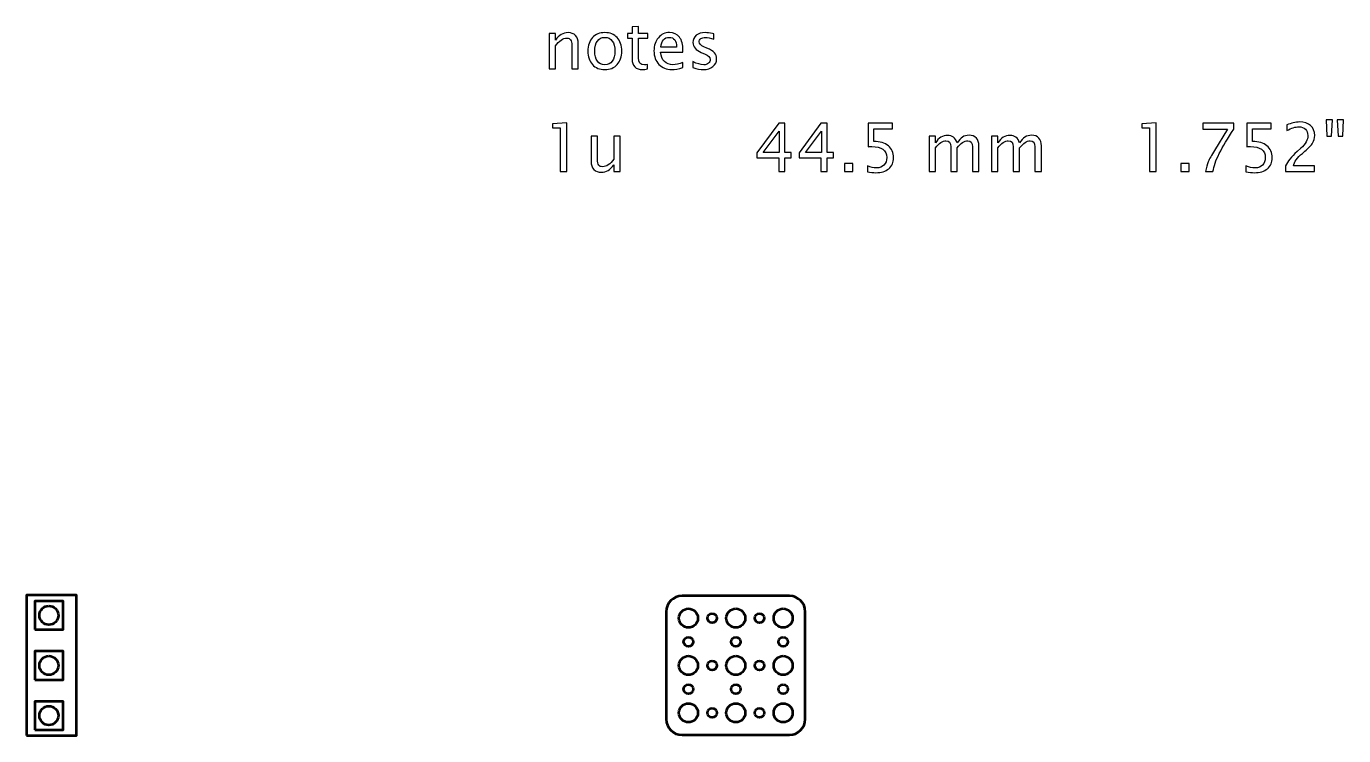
# Model space of a CAD drawing. Header units: centimetres. Extents: x -60 to 64, y -83 to 107.
# Drawn here: x 22.54 to 64.24, y 51.78 to 74.24 of the extents above; entities that cross this region are included whole.
import ezdxf

# ---------------------------------------------------------------- set-up
doc = ezdxf.new("R2010")
doc.units = ezdxf.units.CM
doc.header["$MEASUREMENT"] = 0
doc.layers.add('Layer 1', color=7, linetype='Continuous')

msp = doc.modelspace()

# ---------------------------------------------------------------- linework, layer by layer
at = {"layer": 'Layer 1', "lineweight": 53}
for points in [[(22.54247, 51.7775), (24.12997, 51.7775), (24.12997, 56.2225), (22.54247, 56.2225), (22.54247, 51.7775)], [(22.806, 55.1375), (23.706, 55.1375), (23.706, 56.0375), (22.806, 56.0375), (22.806, 55.1375)], [(22.806, 53.55), (23.706, 53.55), (23.706, 54.45), (22.806, 54.45), (22.806, 53.55)], [(22.806, 51.9625), (23.706, 51.9625), (23.706, 52.8625), (22.806, 52.8625), (22.806, 51.9625)]]:
    msp.add_lwpolyline(points, close=True, dxfattribs=at)
for centre, major_axis in [((23.256, 55.5875), (0, 0.3)), ((43.50001, 55.49999), (0, 0.30001)), ((44.25, 55.5), (0, 0.15)), ((45.00001, 55.49999), (0, 0.30001)), ((45.75, 55.5), (0, 0.15)), ((46.50001, 55.49999), (0, 0.30001)), ((43.5, 54.75), (0, 0.15)), ((45, 54.75), (0, 0.15)), ((46.5, 54.75), (0, 0.15)), ((23.256, 54), (0, 0.3)), ((43.50001, 53.99999), (0, 0.30001)), ((45.00001, 53.99999), (0, 0.30001)), ((46.50001, 53.99999), (0, 0.30001)), ((44.25, 54), (0, 0.15)), ((45.75, 54), (0, 0.15)), ((43.5, 53.25), (0, 0.15)), ((45, 53.25), (0, 0.15)), ((46.5, 53.25), (0, 0.15)), ((23.256, 52.4125), (0, 0.3)), ((43.50001, 52.49999), (0, 0.30001)), ((44.25, 52.5), (0, 0.15)), ((45.00001, 52.49999), (0, 0.30001)), ((45.75, 52.5), (0, 0.15)), ((46.50001, 52.49999), (0, 0.30001))]:
    msp.add_ellipse(centre, major_axis=major_axis, ratio=1, dxfattribs=at)
at = {"layer": 'Layer 1'}
for points, knots in [([(42.20988, 72.89361), (42.14709, 72.87633), (42.09241, 72.86786), (42.04619, 72.86786), (42.04619, 72.86786), (41.94248, 72.86786), (41.86169, 72.89749), (41.80383, 72.95676), (41.80383, 72.95676), (41.74562, 73.01603), (41.7167, 73.09822), (41.7167, 73.2037), (41.7167, 73.2037), (41.7167, 73.2037), (41.7167, 73.86269), (41.7167, 73.86269), (41.7167, 73.86269), (41.7167, 73.86269), (41.57629, 73.86269), (41.57629, 73.86269), (41.57629, 73.86269), (41.57629, 73.86269), (41.57629, 74.0151), (41.57629, 74.0151), (41.57629, 74.0151), (41.57629, 74.0151), (41.7167, 74.0151), (41.7167, 74.0151), (41.7167, 74.0151), (41.7167, 74.0151), (41.7167, 74.21794), (41.7167, 74.21794), (41.7167, 74.21794), (41.7167, 74.21794), (41.9199, 74.23735), (41.9199, 74.23735), (41.9199, 74.23735), (41.9199, 74.23735), (41.9199, 74.0151), (41.9199, 74.0151), (41.9199, 74.0151), (41.9199, 74.0151), (42.21411, 74.0151), (42.21411, 74.0151), (42.21411, 74.0151), (42.21411, 74.0151), (42.21411, 73.86269), (42.21411, 73.86269), (42.21411, 73.86269), (42.21411, 73.86269), (41.9199, 73.86269), (41.9199, 73.86269), (41.9199, 73.86269), (41.9199, 73.86269), (41.9199, 73.24039), (41.9199, 73.24039), (41.9199, 73.24039), (41.9199, 73.09364), (41.98375, 73.02026), (42.1111, 73.02026), (42.1111, 73.02026), (42.13827, 73.02026), (42.17108, 73.02485), (42.20988, 73.03367), (42.20988, 73.03367), (42.20988, 73.03367), (42.20988, 72.89361), (42.20988, 72.89361)], [0, 0, 0, 0, 0.05555556, 0.05555556, 0.05555556, 0.05555556, 0.11111111, 0.11111111, 0.11111111, 0.11111111, 0.16666667, 0.16666667, 0.16666667, 0.16666667, 0.22222222, 0.22222222, 0.22222222, 0.22222222, 0.27777778, 0.27777778, 0.27777778, 0.27777778, 0.33333333, 0.33333333, 0.33333333, 0.33333333, 0.38888889, 0.38888889, 0.38888889, 0.38888889, 0.44444444, 0.44444444, 0.44444444, 0.44444444, 0.5, 0.5, 0.5, 0.5, 0.55555556, 0.55555556, 0.55555556, 0.55555556, 0.61111111, 0.61111111, 0.61111111, 0.61111111, 0.66666667, 0.66666667, 0.66666667, 0.66666667, 0.72222222, 0.72222222, 0.72222222, 0.72222222, 0.77777778, 0.77777778, 0.77777778, 0.77777778, 0.83333333, 0.83333333, 0.83333333, 0.83333333, 0.88888889, 0.88888889, 0.88888889, 0.88888889, 1, 1, 1, 1]), ([(39.09414, 72.89326), (39.09414, 72.89326), (39.09414, 74.0151), (39.09414, 74.0151), (39.09414, 74.0151), (39.09414, 74.0151), (39.29734, 74.0151), (39.29734, 74.0151), (39.29734, 74.0151), (39.29734, 74.0151), (39.29734, 73.80308), (39.29734, 73.80308), (39.29734, 73.80308), (39.40494, 73.96006), (39.53688, 74.03838), (39.69281, 74.03838), (39.69281, 74.03838), (39.79088, 74.03838), (39.86884, 74.00769), (39.92634, 73.94595), (39.92634, 73.94595), (39.98385, 73.88457), (40.01278, 73.80166), (40.01278, 73.69795), (40.01278, 73.69795), (40.01278, 73.69795), (40.01278, 72.89326), (40.01278, 72.89326), (40.01278, 72.89326), (40.01278, 72.89326), (39.80957, 72.89326), (39.80957, 72.89326), (39.80957, 72.89326), (39.80957, 72.89326), (39.80957, 73.63163), (39.80957, 73.63163), (39.80957, 73.63163), (39.80957, 73.71488), (39.79723, 73.77415), (39.77289, 73.80943), (39.77289, 73.80943), (39.74819, 73.84506), (39.70762, 73.86269), (39.65082, 73.86269), (39.65082, 73.86269), (39.52594, 73.86269), (39.40811, 73.7812), (39.29734, 73.61822), (39.29734, 73.61822), (39.29734, 73.61822), (39.29734, 72.89326), (39.29734, 72.89326), (39.29734, 72.89326), (39.29734, 72.89326), (39.09414, 72.89326), (39.09414, 72.89326)], [0, 0, 0, 0, 0.06666667, 0.06666667, 0.06666667, 0.06666667, 0.13333333, 0.13333333, 0.13333333, 0.13333333, 0.2, 0.2, 0.2, 0.2, 0.26666667, 0.26666667, 0.26666667, 0.26666667, 0.33333333, 0.33333333, 0.33333333, 0.33333333, 0.4, 0.4, 0.4, 0.4, 0.46666667, 0.46666667, 0.46666667, 0.46666667, 0.53333333, 0.53333333, 0.53333333, 0.53333333, 0.6, 0.6, 0.6, 0.6, 0.66666667, 0.66666667, 0.66666667, 0.66666667, 0.73333333, 0.73333333, 0.73333333, 0.73333333, 0.8, 0.8, 0.8, 0.8, 0.86666667, 0.86666667, 0.86666667, 0.86666667, 1, 1, 1, 1]), ([(40.85451, 72.86786), (40.68976, 72.86786), (40.55923, 72.92042), (40.46328, 73.02555), (40.46328, 73.02555), (40.36697, 73.13068), (40.31899, 73.27356), (40.31899, 73.45382), (40.31899, 73.45382), (40.31899, 73.63374), (40.36697, 73.77626), (40.46328, 73.88104), (40.46328, 73.88104), (40.55923, 73.98581), (40.68976, 74.03838), (40.85451, 74.03838), (40.85451, 74.03838), (41.01926, 74.03838), (41.14978, 73.98581), (41.24574, 73.88104), (41.24574, 73.88104), (41.34205, 73.77626), (41.39003, 73.63374), (41.39003, 73.45382), (41.39003, 73.45382), (41.39003, 73.27356), (41.34205, 73.13068), (41.24574, 73.02555), (41.24574, 73.02555), (41.14978, 72.92042), (41.01926, 72.86786), (40.85451, 72.86786)], [0, 0, 0, 0, 0.11111111, 0.11111111, 0.11111111, 0.11111111, 0.22222222, 0.22222222, 0.22222222, 0.22222222, 0.33333333, 0.33333333, 0.33333333, 0.33333333, 0.44444444, 0.44444444, 0.44444444, 0.44444444, 0.55555556, 0.55555556, 0.55555556, 0.55555556, 0.66666667, 0.66666667, 0.66666667, 0.66666667, 0.77777778, 0.77777778, 0.77777778, 0.77777778, 1, 1, 1, 1]), ([(40.85415, 73.02026), (40.9547, 73.02026), (41.03301, 73.05801), (41.08875, 73.13385), (41.08875, 73.13385), (41.14414, 73.20935), (41.17201, 73.31624), (41.17201, 73.45382), (41.17201, 73.45382), (41.17201, 73.59106), (41.14414, 73.69759), (41.08875, 73.77309), (41.08875, 73.77309), (41.03301, 73.84823), (40.9547, 73.88598), (40.85415, 73.88598), (40.85415, 73.88598), (40.75326, 73.88598), (40.67494, 73.84823), (40.61991, 73.77309), (40.61991, 73.77309), (40.56452, 73.69759), (40.53701, 73.59106), (40.53701, 73.45382), (40.53701, 73.45382), (40.53701, 73.31624), (40.56452, 73.20935), (40.61991, 73.13385), (40.61991, 73.13385), (40.67494, 73.05801), (40.75326, 73.02026), (40.85415, 73.02026)], [0, 0, 0, 0, 0.11111111, 0.11111111, 0.11111111, 0.11111111, 0.22222222, 0.22222222, 0.22222222, 0.22222222, 0.33333333, 0.33333333, 0.33333333, 0.33333333, 0.44444444, 0.44444444, 0.44444444, 0.44444444, 0.55555556, 0.55555556, 0.55555556, 0.55555556, 0.66666667, 0.66666667, 0.66666667, 0.66666667, 0.77777778, 0.77777778, 0.77777778, 0.77777778, 1, 1, 1, 1]), ([(43.32324, 72.92924), (43.18672, 72.88832), (43.06995, 72.86786), (42.97258, 72.86786), (42.97258, 72.86786), (42.80642, 72.86786), (42.67131, 72.92289), (42.56724, 73.03261), (42.56724, 73.03261), (42.46317, 73.14232), (42.41096, 73.28449), (42.41096, 73.45947), (42.41096, 73.45947), (42.41096, 73.62916), (42.45682, 73.7685), (42.5489, 73.87751), (42.5489, 73.87751), (42.64097, 73.98617), (42.7588, 74.0405), (42.90238, 74.0405), (42.90238, 74.0405), (43.0382, 74.0405), (43.14333, 73.99216), (43.21741, 73.8955), (43.21741, 73.8955), (43.29149, 73.79884), (43.32854, 73.66196), (43.32854, 73.48452), (43.32854, 73.48452), (43.32854, 73.48452), (43.32748, 73.42243), (43.32748, 73.42243), (43.32748, 73.42243), (43.32748, 73.42243), (42.61839, 73.42243), (42.61839, 73.42243), (42.61839, 73.42243), (42.64803, 73.15432), (42.77891, 73.02026), (43.01068, 73.02026), (43.01068, 73.02026), (43.0957, 73.02026), (43.19977, 73.04425), (43.32324, 73.09223), (43.32324, 73.09223), (43.32324, 73.09223), (43.32324, 72.92924), (43.32324, 72.92924)], [0, 0, 0, 0, 0.07692308, 0.07692308, 0.07692308, 0.07692308, 0.15384615, 0.15384615, 0.15384615, 0.15384615, 0.23076923, 0.23076923, 0.23076923, 0.23076923, 0.30769231, 0.30769231, 0.30769231, 0.30769231, 0.38461538, 0.38461538, 0.38461538, 0.38461538, 0.46153846, 0.46153846, 0.46153846, 0.46153846, 0.53846154, 0.53846154, 0.53846154, 0.53846154, 0.61538462, 0.61538462, 0.61538462, 0.61538462, 0.69230769, 0.69230769, 0.69230769, 0.69230769, 0.76923077, 0.76923077, 0.76923077, 0.76923077, 0.84615385, 0.84615385, 0.84615385, 0.84615385, 1, 1, 1, 1]), ([(42.62898, 73.57483), (42.62898, 73.57483), (43.12428, 73.57483), (43.12428, 73.57483), (43.12428, 73.57483), (43.12428, 73.78367), (43.04631, 73.88809), (42.89074, 73.88809), (42.89074, 73.88809), (42.73411, 73.88809), (42.64697, 73.78367), (42.62898, 73.57483)], [0, 0, 0, 0, 0.25, 0.25, 0.25, 0.25, 0.5, 0.5, 0.5, 0.5, 1, 1, 1, 1]), ([(43.63898, 72.93348), (43.63898, 72.93348), (43.63898, 73.11974), (43.63898, 73.11974), (43.63898, 73.11974), (43.77198, 73.05342), (43.88734, 73.02026), (43.98576, 73.02026), (43.98576, 73.02026), (44.04433, 73.02026), (44.09301, 73.03614), (44.13146, 73.06789), (44.13146, 73.06789), (44.16991, 73.09928), (44.18932, 73.13879), (44.18932, 73.18642), (44.18932, 73.18642), (44.18932, 73.25592), (44.13534, 73.31342), (44.02739, 73.35893), (44.02739, 73.35893), (44.02739, 73.35893), (43.90851, 73.40937), (43.90851, 73.40937), (43.90851, 73.40937), (43.73318, 73.48205), (43.64533, 73.58717), (43.64533, 73.7237), (43.64533, 73.7237), (43.64533, 73.82142), (43.67991, 73.89833), (43.74905, 73.95442), (43.74905, 73.95442), (43.81819, 74.01051), (43.91309, 74.03838), (44.03339, 74.03838), (44.03339, 74.03838), (44.09583, 74.03838), (44.17344, 74.02991), (44.26552, 74.01263), (44.26552, 74.01263), (44.26552, 74.01263), (44.30785, 74.00451), (44.30785, 74.00451), (44.30785, 74.00451), (44.30785, 74.00451), (44.30785, 73.83518), (44.30785, 73.83518), (44.30785, 73.83518), (44.19461, 73.86904), (44.1043, 73.88598), (44.03692, 73.88598), (44.03692, 73.88598), (43.97765, 73.88598), (43.93073, 73.87293), (43.8951, 73.84717), (43.8951, 73.84717), (43.85982, 73.82142), (43.84218, 73.78685), (43.84218, 73.74346), (43.84218, 73.74346), (43.84218, 73.68243), (43.89157, 73.63057), (43.9907, 73.58859), (43.9907, 73.58859), (43.9907, 73.58859), (44.08842, 73.54731), (44.08842, 73.54731), (44.08842, 73.54731), (44.1992, 73.50074), (44.27751, 73.45136), (44.32337, 73.3995), (44.32337, 73.3995), (44.36959, 73.34764), (44.39252, 73.28273), (44.39252, 73.20512), (44.39252, 73.20512), (44.39252, 73.10669), (44.35371, 73.0259), (44.27575, 72.96276), (44.27575, 72.96276), (44.19814, 72.89961), (44.09865, 72.86786), (43.97765, 72.86786), (43.97765, 72.86786), (43.88452, 72.86786), (43.77198, 72.88973), (43.63898, 72.93348)], [0, 0, 0, 0, 0.04347826, 0.04347826, 0.04347826, 0.04347826, 0.08695652, 0.08695652, 0.08695652, 0.08695652, 0.13043478, 0.13043478, 0.13043478, 0.13043478, 0.17391304, 0.17391304, 0.17391304, 0.17391304, 0.2173913, 0.2173913, 0.2173913, 0.2173913, 0.26086957, 0.26086957, 0.26086957, 0.26086957, 0.30434783, 0.30434783, 0.30434783, 0.30434783, 0.34782609, 0.34782609, 0.34782609, 0.34782609, 0.39130435, 0.39130435, 0.39130435, 0.39130435, 0.43478261, 0.43478261, 0.43478261, 0.43478261, 0.47826087, 0.47826087, 0.47826087, 0.47826087, 0.52173913, 0.52173913, 0.52173913, 0.52173913, 0.56521739, 0.56521739, 0.56521739, 0.56521739, 0.60869565, 0.60869565, 0.60869565, 0.60869565, 0.65217391, 0.65217391, 0.65217391, 0.65217391, 0.69565217, 0.69565217, 0.69565217, 0.69565217, 0.73913043, 0.73913043, 0.73913043, 0.73913043, 0.7826087, 0.7826087, 0.7826087, 0.7826087, 0.82608696, 0.82608696, 0.82608696, 0.82608696, 0.86956522, 0.86956522, 0.86956522, 0.86956522, 0.91304348, 0.91304348, 0.91304348, 0.91304348, 1, 1, 1, 1]), ([(39.44551, 69.64065), (39.44551, 69.64065), (39.44551, 71.0186), (39.44551, 71.0186), (39.44551, 71.0186), (39.44551, 71.0186), (39.20209, 71.0186), (39.20209, 71.0186), (39.20209, 71.0186), (39.20209, 71.0186), (39.20209, 71.1456), (39.20209, 71.1456), (39.20209, 71.1456), (39.20209, 71.1456), (39.64871, 71.1837), (39.64871, 71.1837), (39.64871, 71.1837), (39.64871, 71.1837), (39.64871, 69.64065), (39.64871, 69.64065), (39.64871, 69.64065), (39.64871, 69.64065), (39.44551, 69.64065), (39.44551, 69.64065)], [0, 0, 0, 0, 0.14285714, 0.14285714, 0.14285714, 0.14285714, 0.28571429, 0.28571429, 0.28571429, 0.28571429, 0.42857143, 0.42857143, 0.42857143, 0.42857143, 0.57142857, 0.57142857, 0.57142857, 0.57142857, 0.71428571, 0.71428571, 0.71428571, 0.71428571, 1, 1, 1, 1]), ([(46.35853, 69.64065), (46.35853, 69.64065), (46.35853, 70.07457), (46.35853, 70.07457), (46.35853, 70.07457), (46.35853, 70.07457), (45.6685, 70.07457), (45.6685, 70.07457), (45.6685, 70.07457), (45.6685, 70.07457), (45.6685, 70.22908), (45.6685, 70.22908), (45.6685, 70.22908), (45.6685, 70.22908), (46.35853, 71.171), (46.35853, 71.171), (46.35853, 71.171), (46.35853, 71.171), (46.54903, 71.171), (46.54903, 71.171), (46.54903, 71.171), (46.54903, 71.171), (46.54903, 70.24178), (46.54903, 70.24178), (46.54903, 70.24178), (46.54903, 70.24178), (46.75435, 70.24178), (46.75435, 70.24178), (46.75435, 70.24178), (46.75435, 70.24178), (46.75435, 70.07457), (46.75435, 70.07457), (46.75435, 70.07457), (46.75435, 70.07457), (46.54903, 70.07457), (46.54903, 70.07457), (46.54903, 70.07457), (46.54903, 70.07457), (46.54903, 69.64065), (46.54903, 69.64065), (46.54903, 69.64065), (46.54903, 69.64065), (46.35853, 69.64065), (46.35853, 69.64065)], [0, 0, 0, 0, 0.08333333, 0.08333333, 0.08333333, 0.08333333, 0.16666667, 0.16666667, 0.16666667, 0.16666667, 0.25, 0.25, 0.25, 0.25, 0.33333333, 0.33333333, 0.33333333, 0.33333333, 0.41666667, 0.41666667, 0.41666667, 0.41666667, 0.5, 0.5, 0.5, 0.5, 0.58333333, 0.58333333, 0.58333333, 0.58333333, 0.66666667, 0.66666667, 0.66666667, 0.66666667, 0.75, 0.75, 0.75, 0.75, 0.83333333, 0.83333333, 0.83333333, 0.83333333, 1, 1, 1, 1]), ([(45.86923, 70.24178), (45.86923, 70.24178), (46.37123, 70.24178), (46.37123, 70.24178), (46.37123, 70.24178), (46.37123, 70.24178), (46.37123, 70.91982), (46.37123, 70.91982), (46.37123, 70.91982), (46.37123, 70.91982), (45.86923, 70.24178), (45.86923, 70.24178)], [0, 0, 0, 0, 0.25, 0.25, 0.25, 0.25, 0.5, 0.5, 0.5, 0.5, 1, 1, 1, 1]), ([(47.69697, 69.64065), (47.69697, 69.64065), (47.69697, 70.07457), (47.69697, 70.07457), (47.69697, 70.07457), (47.69697, 70.07457), (47.00694, 70.07457), (47.00694, 70.07457), (47.00694, 70.07457), (47.00694, 70.07457), (47.00694, 70.22908), (47.00694, 70.22908), (47.00694, 70.22908), (47.00694, 70.22908), (47.69697, 71.171), (47.69697, 71.171), (47.69697, 71.171), (47.69697, 71.171), (47.88747, 71.171), (47.88747, 71.171), (47.88747, 71.171), (47.88747, 71.171), (47.88747, 70.24178), (47.88747, 70.24178), (47.88747, 70.24178), (47.88747, 70.24178), (48.09279, 70.24178), (48.09279, 70.24178), (48.09279, 70.24178), (48.09279, 70.24178), (48.09279, 70.07457), (48.09279, 70.07457), (48.09279, 70.07457), (48.09279, 70.07457), (47.88747, 70.07457), (47.88747, 70.07457), (47.88747, 70.07457), (47.88747, 70.07457), (47.88747, 69.64065), (47.88747, 69.64065), (47.88747, 69.64065), (47.88747, 69.64065), (47.69697, 69.64065), (47.69697, 69.64065)], [0, 0, 0, 0, 0.08333333, 0.08333333, 0.08333333, 0.08333333, 0.16666667, 0.16666667, 0.16666667, 0.16666667, 0.25, 0.25, 0.25, 0.25, 0.33333333, 0.33333333, 0.33333333, 0.33333333, 0.41666667, 0.41666667, 0.41666667, 0.41666667, 0.5, 0.5, 0.5, 0.5, 0.58333333, 0.58333333, 0.58333333, 0.58333333, 0.66666667, 0.66666667, 0.66666667, 0.66666667, 0.75, 0.75, 0.75, 0.75, 0.83333333, 0.83333333, 0.83333333, 0.83333333, 1, 1, 1, 1]), ([(47.20767, 70.24178), (47.20767, 70.24178), (47.70967, 70.24178), (47.70967, 70.24178), (47.70967, 70.24178), (47.70967, 70.24178), (47.70967, 70.91982), (47.70967, 70.91982), (47.70967, 70.91982), (47.70967, 70.91982), (47.20767, 70.24178), (47.20767, 70.24178)], [0, 0, 0, 0, 0.25, 0.25, 0.25, 0.25, 0.5, 0.5, 0.5, 0.5, 1, 1, 1, 1]), ([(49.16523, 69.6343), (49.16523, 69.6343), (49.16523, 69.81633), (49.16523, 69.81633), (49.16523, 69.81633), (49.26648, 69.77541), (49.36244, 69.75495), (49.45416, 69.75495), (49.45416, 69.75495), (49.55435, 69.75495), (49.63337, 69.78458), (49.69087, 69.84385), (49.69087, 69.84385), (49.74838, 69.90312), (49.77695, 69.98461), (49.77695, 70.08833), (49.77695, 70.08833), (49.77695, 70.1998), (49.73638, 70.28518), (49.65524, 70.34409), (49.65524, 70.34409), (49.5741, 70.403), (49.45663, 70.43228), (49.30317, 70.43228), (49.30317, 70.43228), (49.26754, 70.43228), (49.22979, 70.42982), (49.19063, 70.42488), (49.19063, 70.42488), (49.19063, 70.42488), (49.19063, 71.171), (49.19063, 71.171), (49.19063, 71.171), (49.19063, 71.171), (49.96534, 71.171), (49.96534, 71.171), (49.96534, 71.171), (49.96534, 71.171), (49.96534, 70.9932), (49.96534, 70.9932), (49.96534, 70.9932), (49.96534, 70.9932), (49.36843, 70.9932), (49.36843, 70.9932), (49.36843, 70.9932), (49.36843, 70.9932), (49.36843, 70.58892), (49.36843, 70.58892), (49.36843, 70.58892), (49.56528, 70.58892), (49.71874, 70.54376), (49.82916, 70.45345), (49.82916, 70.45345), (49.93958, 70.36349), (49.99497, 70.23861), (49.99497, 70.0788), (49.99497, 70.0788), (49.99497, 69.92993), (49.94487, 69.81351), (49.84468, 69.7292), (49.84468, 69.7292), (49.7445, 69.64488), (49.60621, 69.60255), (49.42982, 69.60255), (49.42982, 69.60255), (49.35115, 69.60255), (49.26295, 69.61313), (49.16523, 69.6343)], [0, 0, 0, 0, 0.05555556, 0.05555556, 0.05555556, 0.05555556, 0.11111111, 0.11111111, 0.11111111, 0.11111111, 0.16666667, 0.16666667, 0.16666667, 0.16666667, 0.22222222, 0.22222222, 0.22222222, 0.22222222, 0.27777778, 0.27777778, 0.27777778, 0.27777778, 0.33333333, 0.33333333, 0.33333333, 0.33333333, 0.38888889, 0.38888889, 0.38888889, 0.38888889, 0.44444444, 0.44444444, 0.44444444, 0.44444444, 0.5, 0.5, 0.5, 0.5, 0.55555556, 0.55555556, 0.55555556, 0.55555556, 0.61111111, 0.61111111, 0.61111111, 0.61111111, 0.66666667, 0.66666667, 0.66666667, 0.66666667, 0.72222222, 0.72222222, 0.72222222, 0.72222222, 0.77777778, 0.77777778, 0.77777778, 0.77777778, 0.83333333, 0.83333333, 0.83333333, 0.83333333, 0.88888889, 0.88888889, 0.88888889, 0.88888889, 1, 1, 1, 1]), ([(58.10038, 69.64065), (58.10038, 69.64065), (58.10038, 71.0186), (58.10038, 71.0186), (58.10038, 71.0186), (58.10038, 71.0186), (57.85696, 71.0186), (57.85696, 71.0186), (57.85696, 71.0186), (57.85696, 71.0186), (57.85696, 71.1456), (57.85696, 71.1456), (57.85696, 71.1456), (57.85696, 71.1456), (58.30358, 71.1837), (58.30358, 71.1837), (58.30358, 71.1837), (58.30358, 71.1837), (58.30358, 69.64065), (58.30358, 69.64065), (58.30358, 69.64065), (58.30358, 69.64065), (58.10038, 69.64065), (58.10038, 69.64065)], [0, 0, 0, 0, 0.14285714, 0.14285714, 0.14285714, 0.14285714, 0.28571429, 0.28571429, 0.28571429, 0.28571429, 0.42857143, 0.42857143, 0.42857143, 0.42857143, 0.57142857, 0.57142857, 0.57142857, 0.57142857, 0.71428571, 0.71428571, 0.71428571, 0.71428571, 1, 1, 1, 1]), ([(59.87132, 69.64065), (59.89108, 69.75989), (59.91965, 69.86325), (59.95634, 69.95004), (59.95634, 69.95004), (59.99303, 70.03682), (60.05829, 70.15641), (60.15143, 70.30811), (60.15143, 70.30811), (60.15143, 70.30811), (60.5677, 70.9805), (60.5677, 70.9805), (60.5677, 70.9805), (60.5677, 70.9805), (59.78242, 70.9805), (59.78242, 70.9805), (59.78242, 70.9805), (59.78242, 70.9805), (59.78242, 71.171), (59.78242, 71.171), (59.78242, 71.171), (59.78242, 71.171), (60.76456, 71.171), (60.76456, 71.171), (60.76456, 71.171), (60.76456, 71.171), (60.76456, 70.9805), (60.76456, 70.9805), (60.76456, 70.9805), (60.37262, 70.40195), (60.15319, 69.95533), (60.10627, 69.64065), (60.10627, 69.64065), (60.10627, 69.64065), (59.87132, 69.64065), (59.87132, 69.64065)], [0, 0, 0, 0, 0.1, 0.1, 0.1, 0.1, 0.2, 0.2, 0.2, 0.2, 0.3, 0.3, 0.3, 0.3, 0.4, 0.4, 0.4, 0.4, 0.5, 0.5, 0.5, 0.5, 0.6, 0.6, 0.6, 0.6, 0.7, 0.7, 0.7, 0.7, 0.8, 0.8, 0.8, 0.8, 1, 1, 1, 1]), ([(61.15049, 69.6343), (61.15049, 69.6343), (61.15049, 69.81633), (61.15049, 69.81633), (61.15049, 69.81633), (61.25174, 69.77541), (61.3477, 69.75495), (61.43942, 69.75495), (61.43942, 69.75495), (61.53961, 69.75495), (61.61863, 69.78458), (61.67613, 69.84385), (61.67613, 69.84385), (61.73364, 69.90312), (61.76221, 69.98461), (61.76221, 70.08833), (61.76221, 70.08833), (61.76221, 70.1998), (61.72164, 70.28518), (61.6405, 70.34409), (61.6405, 70.34409), (61.55936, 70.403), (61.44189, 70.43228), (61.28843, 70.43228), (61.28843, 70.43228), (61.2528, 70.43228), (61.21505, 70.42982), (61.17589, 70.42488), (61.17589, 70.42488), (61.17589, 70.42488), (61.17589, 71.171), (61.17589, 71.171), (61.17589, 71.171), (61.17589, 71.171), (61.9506, 71.171), (61.9506, 71.171), (61.9506, 71.171), (61.9506, 71.171), (61.9506, 70.9932), (61.9506, 70.9932), (61.9506, 70.9932), (61.9506, 70.9932), (61.35369, 70.9932), (61.35369, 70.9932), (61.35369, 70.9932), (61.35369, 70.9932), (61.35369, 70.58892), (61.35369, 70.58892), (61.35369, 70.58892), (61.55054, 70.58892), (61.704, 70.54376), (61.81442, 70.45345), (61.81442, 70.45345), (61.92484, 70.36349), (61.98023, 70.23861), (61.98023, 70.0788), (61.98023, 70.0788), (61.98023, 69.92993), (61.93013, 69.81351), (61.82994, 69.7292), (61.82994, 69.7292), (61.72976, 69.64488), (61.59147, 69.60255), (61.41508, 69.60255), (61.41508, 69.60255), (61.33641, 69.60255), (61.24821, 69.61313), (61.15049, 69.6343)], [0, 0, 0, 0, 0.05555556, 0.05555556, 0.05555556, 0.05555556, 0.11111111, 0.11111111, 0.11111111, 0.11111111, 0.16666667, 0.16666667, 0.16666667, 0.16666667, 0.22222222, 0.22222222, 0.22222222, 0.22222222, 0.27777778, 0.27777778, 0.27777778, 0.27777778, 0.33333333, 0.33333333, 0.33333333, 0.33333333, 0.38888889, 0.38888889, 0.38888889, 0.38888889, 0.44444444, 0.44444444, 0.44444444, 0.44444444, 0.5, 0.5, 0.5, 0.5, 0.55555556, 0.55555556, 0.55555556, 0.55555556, 0.61111111, 0.61111111, 0.61111111, 0.61111111, 0.66666667, 0.66666667, 0.66666667, 0.66666667, 0.72222222, 0.72222222, 0.72222222, 0.72222222, 0.77777778, 0.77777778, 0.77777778, 0.77777778, 0.83333333, 0.83333333, 0.83333333, 0.83333333, 0.88888889, 0.88888889, 0.88888889, 0.88888889, 1, 1, 1, 1]), ([(62.40638, 69.64065), (62.40638, 69.64065), (62.40638, 69.81845), (62.40638, 69.81845), (62.40638, 69.81845), (62.46565, 69.95709), (62.58524, 70.10843), (62.76551, 70.27177), (62.76551, 70.27177), (62.76551, 70.27177), (62.88193, 70.37619), (62.88193, 70.37619), (62.88193, 70.37619), (63.03186, 70.51237), (63.107, 70.64713), (63.107, 70.78118), (63.107, 70.78118), (63.107, 70.86691), (63.08125, 70.93394), (63.0301, 70.98297), (63.0301, 70.98297), (62.97894, 71.03201), (62.90803, 71.0567), (62.81808, 71.0567), (62.81808, 71.0567), (62.71295, 71.0567), (62.58842, 71.01649), (62.44448, 70.93605), (62.44448, 70.93605), (62.44448, 70.93605), (62.44448, 71.11385), (62.44448, 71.11385), (62.44448, 71.11385), (62.5803, 71.17735), (62.71542, 71.2091), (62.85018, 71.2091), (62.85018, 71.2091), (62.99341, 71.2091), (63.10841, 71.17065), (63.1952, 71.09339), (63.1952, 71.09339), (63.28163, 71.01613), (63.32502, 70.91383), (63.32502, 70.78612), (63.32502, 70.78612), (63.32502, 70.6944), (63.30315, 70.61291), (63.2594, 70.542), (63.2594, 70.542), (63.2153, 70.47074), (63.13381, 70.38466), (63.01422, 70.28306), (63.01422, 70.28306), (63.01422, 70.28306), (62.93555, 70.21603), (62.93555, 70.21603), (62.93555, 70.21603), (62.77186, 70.07739), (62.67732, 69.94474), (62.65192, 69.81845), (62.65192, 69.81845), (62.65192, 69.81845), (63.31867, 69.81845), (63.31867, 69.81845), (63.31867, 69.81845), (63.31867, 69.81845), (63.31867, 69.64065), (63.31867, 69.64065), (63.31867, 69.64065), (63.31867, 69.64065), (62.40638, 69.64065), (62.40638, 69.64065)], [0, 0, 0, 0, 0.05263158, 0.05263158, 0.05263158, 0.05263158, 0.10526316, 0.10526316, 0.10526316, 0.10526316, 0.15789474, 0.15789474, 0.15789474, 0.15789474, 0.21052632, 0.21052632, 0.21052632, 0.21052632, 0.26315789, 0.26315789, 0.26315789, 0.26315789, 0.31578947, 0.31578947, 0.31578947, 0.31578947, 0.36842105, 0.36842105, 0.36842105, 0.36842105, 0.42105263, 0.42105263, 0.42105263, 0.42105263, 0.47368421, 0.47368421, 0.47368421, 0.47368421, 0.52631579, 0.52631579, 0.52631579, 0.52631579, 0.57894737, 0.57894737, 0.57894737, 0.57894737, 0.63157895, 0.63157895, 0.63157895, 0.63157895, 0.68421053, 0.68421053, 0.68421053, 0.68421053, 0.73684211, 0.73684211, 0.73684211, 0.73684211, 0.78947368, 0.78947368, 0.78947368, 0.78947368, 0.84210526, 0.84210526, 0.84210526, 0.84210526, 0.89473684, 0.89473684, 0.89473684, 0.89473684, 1, 1, 1, 1]), ([(63.70884, 70.76249), (63.70884, 70.76249), (63.68344, 71.2726), (63.68344, 71.2726), (63.68344, 71.2726), (63.68344, 71.2726), (63.88664, 71.2726), (63.88664, 71.2726), (63.88664, 71.2726), (63.88664, 71.2726), (63.86124, 70.76249), (63.86124, 70.76249), (63.86124, 70.76249), (63.86124, 70.76249), (63.70884, 70.76249), (63.70884, 70.76249)], [0, 0, 0, 0, 0.2, 0.2, 0.2, 0.2, 0.4, 0.4, 0.4, 0.4, 0.6, 0.6, 0.6, 0.6, 1, 1, 1, 1]), ([(64.06444, 70.76249), (64.06444, 70.76249), (64.03904, 71.2726), (64.03904, 71.2726), (64.03904, 71.2726), (64.03904, 71.2726), (64.24224, 71.2726), (64.24224, 71.2726), (64.24224, 71.2726), (64.24224, 71.2726), (64.21684, 70.76249), (64.21684, 70.76249), (64.21684, 70.76249), (64.21684, 70.76249), (64.06444, 70.76249), (64.06444, 70.76249)], [0, 0, 0, 0, 0.2, 0.2, 0.2, 0.2, 0.4, 0.4, 0.4, 0.4, 0.6, 0.6, 0.6, 0.6, 1, 1, 1, 1]), ([(41.13531, 69.64065), (41.13531, 69.64065), (41.13531, 69.85161), (41.13531, 69.85161), (41.13531, 69.85161), (41.02701, 69.69392), (40.89543, 69.61525), (40.74091, 69.61525), (40.74091, 69.61525), (40.64284, 69.61525), (40.56487, 69.64594), (40.50702, 69.70768), (40.50702, 69.70768), (40.44881, 69.76941), (40.41988, 69.85232), (40.41988, 69.95709), (40.41988, 69.95709), (40.41988, 69.95709), (40.41988, 70.76249), (40.41988, 70.76249), (40.41988, 70.76249), (40.41988, 70.76249), (40.62308, 70.76249), (40.62308, 70.76249), (40.62308, 70.76249), (40.62308, 70.76249), (40.62308, 70.02341), (40.62308, 70.02341), (40.62308, 70.02341), (40.62308, 69.9391), (40.63543, 69.87948), (40.65977, 69.8442), (40.65977, 69.8442), (40.68446, 69.80857), (40.72539, 69.79093), (40.78289, 69.79093), (40.78289, 69.79093), (40.90707, 69.79093), (41.0249, 69.87243), (41.13531, 70.03576), (41.13531, 70.03576), (41.13531, 70.03576), (41.13531, 70.76249), (41.13531, 70.76249), (41.13531, 70.76249), (41.13531, 70.76249), (41.33852, 70.76249), (41.33852, 70.76249), (41.33852, 70.76249), (41.33852, 70.76249), (41.33852, 69.64065), (41.33852, 69.64065), (41.33852, 69.64065), (41.33852, 69.64065), (41.13531, 69.64065), (41.13531, 69.64065)], [0, 0, 0, 0, 0.06666667, 0.06666667, 0.06666667, 0.06666667, 0.13333333, 0.13333333, 0.13333333, 0.13333333, 0.2, 0.2, 0.2, 0.2, 0.26666667, 0.26666667, 0.26666667, 0.26666667, 0.33333333, 0.33333333, 0.33333333, 0.33333333, 0.4, 0.4, 0.4, 0.4, 0.46666667, 0.46666667, 0.46666667, 0.46666667, 0.53333333, 0.53333333, 0.53333333, 0.53333333, 0.6, 0.6, 0.6, 0.6, 0.66666667, 0.66666667, 0.66666667, 0.66666667, 0.73333333, 0.73333333, 0.73333333, 0.73333333, 0.8, 0.8, 0.8, 0.8, 0.86666667, 0.86666667, 0.86666667, 0.86666667, 1, 1, 1, 1]), ([(51.11821, 69.64065), (51.11821, 69.64065), (51.11821, 70.76249), (51.11821, 70.76249), (51.11821, 70.76249), (51.11821, 70.76249), (51.32141, 70.76249), (51.32141, 70.76249), (51.32141, 70.76249), (51.32141, 70.76249), (51.32141, 70.55047), (51.32141, 70.55047), (51.32141, 70.55047), (51.42054, 70.70745), (51.54754, 70.78577), (51.70312, 70.78577), (51.70312, 70.78577), (51.85305, 70.78577), (51.955, 70.70745), (52.00933, 70.55047), (52.00933, 70.55047), (52.10564, 70.70886), (52.23123, 70.78789), (52.38539, 70.78789), (52.38539, 70.78789), (52.48382, 70.78789), (52.56037, 70.75896), (52.61505, 70.70075), (52.61505, 70.70075), (52.66973, 70.64254), (52.69725, 70.56105), (52.69725, 70.45627), (52.69725, 70.45627), (52.69725, 70.45627), (52.69725, 69.64065), (52.69725, 69.64065), (52.69725, 69.64065), (52.69725, 69.64065), (52.49405, 69.64065), (52.49405, 69.64065), (52.49405, 69.64065), (52.49405, 69.64065), (52.49405, 70.42276), (52.49405, 70.42276), (52.49405, 70.42276), (52.49405, 70.55047), (52.44325, 70.61432), (52.34165, 70.61432), (52.34165, 70.61432), (52.23616, 70.61432), (52.12539, 70.53988), (52.00933, 70.39066), (52.00933, 70.39066), (52.00933, 70.39066), (52.00933, 69.64065), (52.00933, 69.64065), (52.00933, 69.64065), (52.00933, 69.64065), (51.80613, 69.64065), (51.80613, 69.64065), (51.80613, 69.64065), (51.80613, 69.64065), (51.80613, 70.42347), (51.80613, 70.42347), (51.80613, 70.42347), (51.80613, 70.55223), (51.75462, 70.61643), (51.65126, 70.61643), (51.65126, 70.61643), (51.5486, 70.61643), (51.43853, 70.54165), (51.32141, 70.39172), (51.32141, 70.39172), (51.32141, 70.39172), (51.32141, 69.64065), (51.32141, 69.64065), (51.32141, 69.64065), (51.32141, 69.64065), (51.11821, 69.64065), (51.11821, 69.64065)], [0, 0, 0, 0, 0.04761905, 0.04761905, 0.04761905, 0.04761905, 0.0952381, 0.0952381, 0.0952381, 0.0952381, 0.14285714, 0.14285714, 0.14285714, 0.14285714, 0.19047619, 0.19047619, 0.19047619, 0.19047619, 0.23809524, 0.23809524, 0.23809524, 0.23809524, 0.28571429, 0.28571429, 0.28571429, 0.28571429, 0.33333333, 0.33333333, 0.33333333, 0.33333333, 0.38095238, 0.38095238, 0.38095238, 0.38095238, 0.42857143, 0.42857143, 0.42857143, 0.42857143, 0.47619048, 0.47619048, 0.47619048, 0.47619048, 0.52380952, 0.52380952, 0.52380952, 0.52380952, 0.57142857, 0.57142857, 0.57142857, 0.57142857, 0.61904762, 0.61904762, 0.61904762, 0.61904762, 0.66666667, 0.66666667, 0.66666667, 0.66666667, 0.71428571, 0.71428571, 0.71428571, 0.71428571, 0.76190476, 0.76190476, 0.76190476, 0.76190476, 0.80952381, 0.80952381, 0.80952381, 0.80952381, 0.85714286, 0.85714286, 0.85714286, 0.85714286, 0.9047619, 0.9047619, 0.9047619, 0.9047619, 1, 1, 1, 1]), ([(53.09447, 69.64065), (53.09447, 69.64065), (53.09447, 70.76249), (53.09447, 70.76249), (53.09447, 70.76249), (53.09447, 70.76249), (53.29767, 70.76249), (53.29767, 70.76249), (53.29767, 70.76249), (53.29767, 70.76249), (53.29767, 70.55047), (53.29767, 70.55047), (53.29767, 70.55047), (53.3968, 70.70745), (53.5238, 70.78577), (53.67938, 70.78577), (53.67938, 70.78577), (53.82931, 70.78577), (53.93126, 70.70745), (53.98559, 70.55047), (53.98559, 70.55047), (54.0819, 70.70886), (54.20749, 70.78789), (54.36165, 70.78789), (54.36165, 70.78789), (54.46008, 70.78789), (54.53663, 70.75896), (54.59131, 70.70075), (54.59131, 70.70075), (54.64599, 70.64254), (54.67351, 70.56105), (54.67351, 70.45627), (54.67351, 70.45627), (54.67351, 70.45627), (54.67351, 69.64065), (54.67351, 69.64065), (54.67351, 69.64065), (54.67351, 69.64065), (54.47031, 69.64065), (54.47031, 69.64065), (54.47031, 69.64065), (54.47031, 69.64065), (54.47031, 70.42276), (54.47031, 70.42276), (54.47031, 70.42276), (54.47031, 70.55047), (54.41951, 70.61432), (54.31791, 70.61432), (54.31791, 70.61432), (54.21242, 70.61432), (54.10165, 70.53988), (53.98559, 70.39066), (53.98559, 70.39066), (53.98559, 70.39066), (53.98559, 69.64065), (53.98559, 69.64065), (53.98559, 69.64065), (53.98559, 69.64065), (53.78239, 69.64065), (53.78239, 69.64065), (53.78239, 69.64065), (53.78239, 69.64065), (53.78239, 70.42347), (53.78239, 70.42347), (53.78239, 70.42347), (53.78239, 70.55223), (53.73088, 70.61643), (53.62752, 70.61643), (53.62752, 70.61643), (53.52486, 70.61643), (53.41479, 70.54165), (53.29767, 70.39172), (53.29767, 70.39172), (53.29767, 70.39172), (53.29767, 69.64065), (53.29767, 69.64065), (53.29767, 69.64065), (53.29767, 69.64065), (53.09447, 69.64065), (53.09447, 69.64065)], [0, 0, 0, 0, 0.04761905, 0.04761905, 0.04761905, 0.04761905, 0.0952381, 0.0952381, 0.0952381, 0.0952381, 0.14285714, 0.14285714, 0.14285714, 0.14285714, 0.19047619, 0.19047619, 0.19047619, 0.19047619, 0.23809524, 0.23809524, 0.23809524, 0.23809524, 0.28571429, 0.28571429, 0.28571429, 0.28571429, 0.33333333, 0.33333333, 0.33333333, 0.33333333, 0.38095238, 0.38095238, 0.38095238, 0.38095238, 0.42857143, 0.42857143, 0.42857143, 0.42857143, 0.47619048, 0.47619048, 0.47619048, 0.47619048, 0.52380952, 0.52380952, 0.52380952, 0.52380952, 0.57142857, 0.57142857, 0.57142857, 0.57142857, 0.61904762, 0.61904762, 0.61904762, 0.61904762, 0.66666667, 0.66666667, 0.66666667, 0.66666667, 0.71428571, 0.71428571, 0.71428571, 0.71428571, 0.76190476, 0.76190476, 0.76190476, 0.76190476, 0.80952381, 0.80952381, 0.80952381, 0.80952381, 0.85714286, 0.85714286, 0.85714286, 0.85714286, 0.9047619, 0.9047619, 0.9047619, 0.9047619, 1, 1, 1, 1]), ([(48.44486, 69.64065), (48.44486, 69.64065), (48.44486, 69.89677), (48.44486, 69.89677), (48.44486, 69.89677), (48.44486, 69.89677), (48.70098, 69.89677), (48.70098, 69.89677), (48.70098, 69.89677), (48.70098, 69.89677), (48.70098, 69.64065), (48.70098, 69.64065), (48.70098, 69.64065), (48.70098, 69.64065), (48.44486, 69.64065), (48.44486, 69.64065)], [0, 0, 0, 0, 0.2, 0.2, 0.2, 0.2, 0.4, 0.4, 0.4, 0.4, 0.6, 0.6, 0.6, 0.6, 1, 1, 1, 1]), ([(59.09168, 69.64065), (59.09168, 69.64065), (59.09168, 69.89677), (59.09168, 69.89677), (59.09168, 69.89677), (59.09168, 69.89677), (59.3478, 69.89677), (59.3478, 69.89677), (59.3478, 69.89677), (59.3478, 69.89677), (59.3478, 69.64065), (59.3478, 69.64065), (59.3478, 69.64065), (59.3478, 69.64065), (59.09168, 69.64065), (59.09168, 69.64065)], [0, 0, 0, 0, 0.2, 0.2, 0.2, 0.2, 0.4, 0.4, 0.4, 0.4, 0.6, 0.6, 0.6, 0.6, 1, 1, 1, 1])]:
    msp.add_open_spline(points, degree=3, knots=knots, dxfattribs=at)
at = {"layer": 'Layer 1', "lineweight": 53}
msp.add_open_spline([(42.8, 52.3), (42.8, 52.3), (42.8, 55.7), (42.8, 55.7), (42.8, 55.7), (42.8, 55.97614), (43.02386, 56.2), (43.3, 56.2), (43.3, 56.2), (43.3, 56.2), (46.7, 56.2), (46.7, 56.2), (46.7, 56.2), (46.97614, 56.2), (47.2, 55.97614), (47.2, 55.7), (47.2, 55.7), (47.2, 55.7), (47.2, 52.3), (47.2, 52.3), (47.2, 52.3), (47.2, 52.02386), (46.97614, 51.8), (46.7, 51.8), (46.7, 51.8), (46.7, 51.8), (43.3, 51.8), (43.3, 51.8), (43.3, 51.8), (43.02386, 51.8), (42.8, 52.02386), (42.8, 52.3)], degree=3, knots=[0, 0, 0, 0, 0.11111111, 0.11111111, 0.11111111, 0.11111111, 0.22222222, 0.22222222, 0.22222222, 0.22222222, 0.33333333, 0.33333333, 0.33333333, 0.33333333, 0.44444444, 0.44444444, 0.44444444, 0.44444444, 0.55555556, 0.55555556, 0.55555556, 0.55555556, 0.66666667, 0.66666667, 0.66666667, 0.66666667, 0.77777778, 0.77777778, 0.77777778, 0.77777778, 1, 1, 1, 1], dxfattribs=at)

doc.saveas('drawing.dxf')
